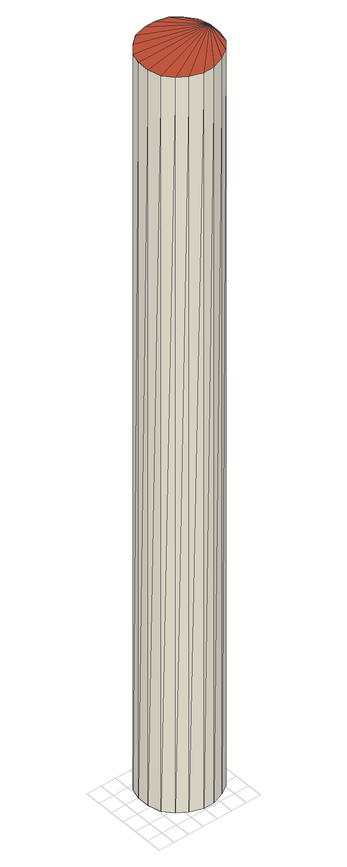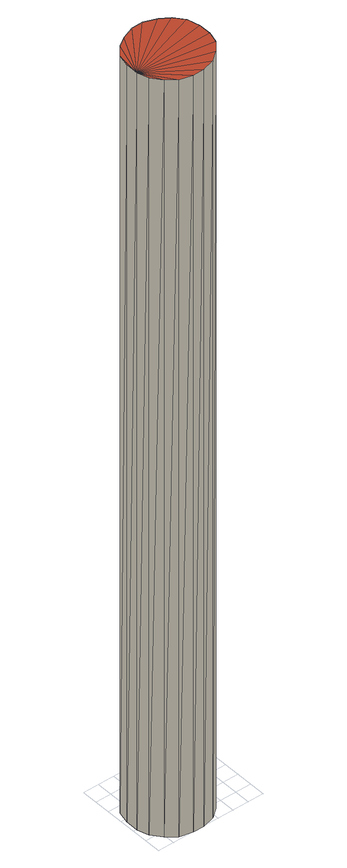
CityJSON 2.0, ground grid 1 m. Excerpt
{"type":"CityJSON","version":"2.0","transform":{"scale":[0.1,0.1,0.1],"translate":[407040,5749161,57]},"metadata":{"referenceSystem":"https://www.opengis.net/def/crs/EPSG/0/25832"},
"CityObjects":{
"building1":{"type":"Building","attributes":{"Geometrietyp2DReferenz":"1000","Gemeindeschluessel":"05515000","function":"51002_1251","roofType":"9999","measuredHeight":51.3},"geometry":[{"type":"Solid","lod":"2","boundaries":[[[[0,1,2]],[[1,3,2]],[[4,5,0]],[[5,1,0]],[[6,7,4]],[[7,5,4]],[[8,9,6]],[[9,7,6]],[[10,11,8]],[[11,9,8]],[[12,13,10]],[[13,11,10]],[[14,15,12]],[[15,13,12]],[[16,17,14]],[[17,15,14]],[[18,19,16]],[[19,17,16]],[[20,21,18]],[[21,19,18]],[[22,23,20]],[[23,21,20]],[[24,25,22]],[[25,23,22]],[[26,27,24]],[[27,25,24]],[[28,29,26]],[[29,27,26]],[[30,31,28]],[[31,29,28]],[[32,33,30]],[[33,31,30]],[[34,35,32]],[[35,33,32]],[[36,37,34]],[[37,35,34]],[[38,39,36]],[[39,37,36]],[[2,3,38]],[[3,39,38]],[[3,1,39]],[[1,5,39]],[[5,7,39]],[[7,9,39]],[[9,11,39]],[[11,13,39]],[[13,15,39]],[[15,17,39]],[[17,19,39]],[[19,21,39]],[[21,23,39]],[[23,25,39]],[[25,27,39]],[[27,29,39]],[[29,31,39]],[[31,33,39]],[[33,35,39]],[[35,37,39]],[[0,2,4]],[[2,38,4]],[[38,36,4]],[[36,34,4]],[[34,32,4]],[[32,30,4]],[[30,28,4]],[[28,26,4]],[[26,24,4]],[[24,22,4]],[[22,20,4]],[[20,18,4]],[[18,16,4]],[[16,14,4]],[[14,12,4]],[[12,10,4]],[[10,8,4]],[[8,6,4]]]],"semantics":{"surfaces":[{"type":"WallSurface"},{"type":"GroundSurface"},{"type":"RoofSurface"}],"values":[[0,0,0,0,0,0,0,0,0,0,0,0,0,0,0,0,0,0,0,0,0,0,0,0,0,0,0,0,0,0,0,0,0,0,0,0,0,0,0,0,1,1,1,1,1,1,1,1,1,1,1,1,1,1,1,1,1,1,2,2,2,2,2,2,2,2,2,2,2,2,2,2,2,2,2,2]]}}]}
},
"vertices":[
[56,37,523],[56,37,10],[51,43,523],[51,43,10],[58,30,523],[58,30,10],[58,22,523],[58,22,10],[56,14,523],[56,14,10],[51,8,523],[51,8,10],[45,4,523],[45,4,10],[37,1,523],[37,1,10],[30,1,523],[30,1,10],[22,4,523],[22,4,10],[16,8,523],[16,8,10],[11,14,523],[11,14,10],[9,22,523],[9,22,10],[9,30,523],[9,30,10],[11,37,523],[11,37,10],[16,43,523],[16,43,10],[22,48,523],[22,48,10],[30,50,523],[30,50,10],[37,50,523],[37,50,10],[45,48,523],[45,48,10]
]}
